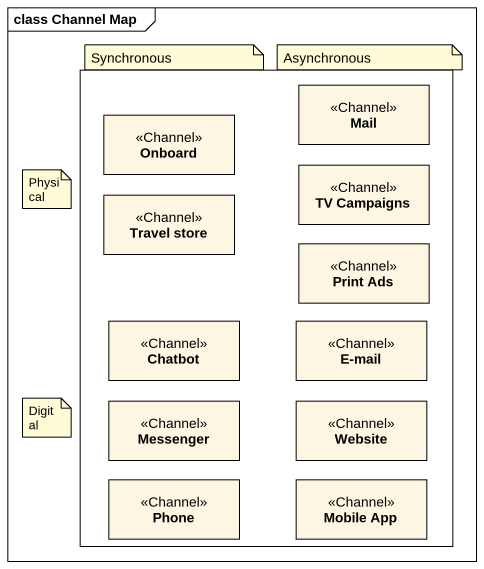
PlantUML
@startuml
mainframe class Channel Map
hide circle
hide empty members
rectangle " " as rectangle1 {
  class Onboard <<Channel>>
  class Mail <<Channel>>
  class "TV Campaigns" as TV_Campaigns <<Channel>>
  class "Travel store" as Travel_store <<Channel>>
  class "Print Ads" as Print_Ads <<Channel>>
  class Chatbot <<Channel>>
  class "E-mail" as E_mail <<Channel>>
  class Messenger <<Channel>>
  class Website <<Channel>>
  class Phone <<Channel>>
  class "Mobile App" as Mobile_App <<Channel>>
}
note as N1
  Synchronous
end note
note as N2
  Asynchronous
end note
note as N3
  Physical
end note
note as N4
  Digital
end note
@enduml
